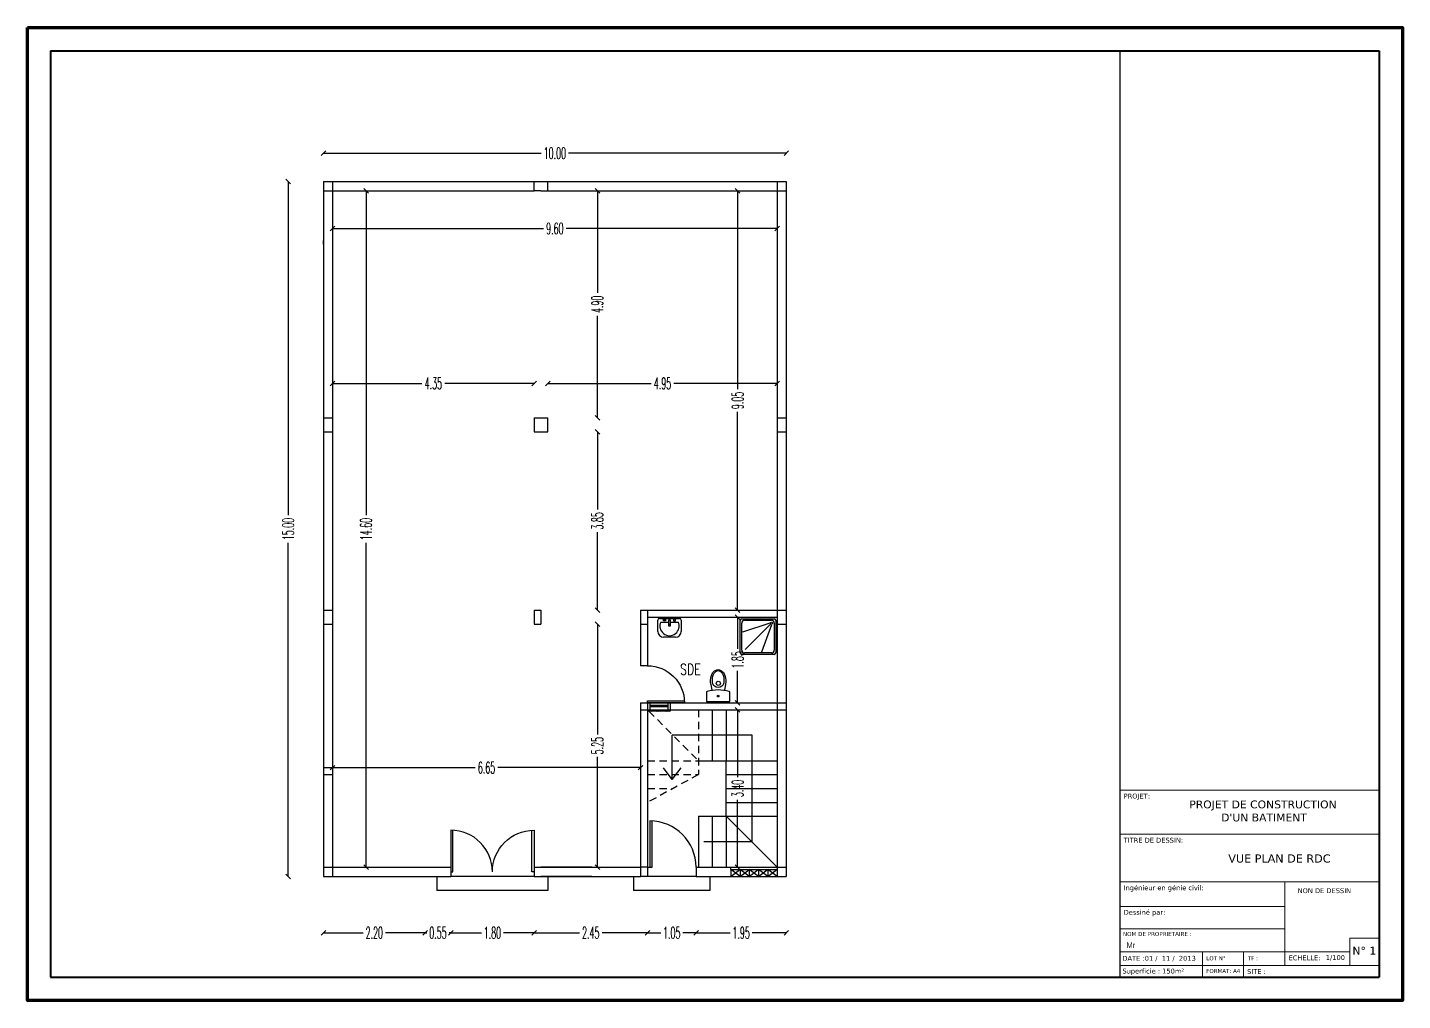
# Model space of a CAD drawing. Extents: x -110 to 3211, y -163 to 893.
# Drawn here: x 156.16 to 185.86, y 50.36 to 71.36 of the extents above; entities that cross this region are included whole.
import ezdxf

# ---------------------------------------------------------------- set-up
doc = ezdxf.new("R2010")
doc.units = 0
doc.header["$LTSCALE"] = 0.8
doc.header["$MEASUREMENT"] = 0
doc.linetypes.add('DASHED', pattern=[0.75, 0.5, -0.25])
doc.layers.get('0').update_dxf_attribs({"color": 5, "linetype": 'CONTINUOUS'})
doc.layers.get('DEFPOINTS').update_dxf_attribs({"linetype": 'CONTINUOUS'})
for name, color, linetype in [('COMBLDG', 7, 'CONTINUOUS'), ('DOOR', 3, 'CONTINUOUS'), ('DRAIN', 2, 'CONTINUOUS'), ('PIPE', 50, 'CONTINUOUS'), ('STR', 5, 'CONTINUOUS'), ('TEXT', 200, 'CONTINUOUS'), ('WALL', 6, 'CONTINUOUS'), ('WIN-PLN', 5, 'CONTINUOUS')]:
    doc.layers.add(name, color=color, linetype=linetype)
doc.styles.add('AYMAN-S', font='romant.shx', dxfattribs={"width": 0.7, "height": 0.15})
doc.styles.add('AYMOONY', font='romant.shx', dxfattribs={"width": 0.5})
doc.styles.add('ROMANT', font='ROMANC.SHX', dxfattribs={"width": 0.75})
doc.dimstyles.new('AYMAN-SIT', dxfattribs={"dimtxt": 0.25, "dimasz": 0.08, "dimexe": 0.18, "dimexo": 0.06, "dimgap": 0.05, "dimtad": 0, "dimzin": 1, "dimdsep": 46, "dimtxsty": 'AYMAN-S', "dimblk1": 'OBLIQUE', "dimblk2": 'OBLIQUE', "dimsah": 1, "dimcen": 0.09, "dimse1": 1, "dimse2": 1, "dimclrd": 256, "dimclre": 256, "dimclrt": 200, "dimadec": 0, "dimazin": 0, "dimtfac": 1, "dimtdec": 4, "dimtix": 1, "dimtmove": 0, "dimatfit": 3, "dimldrblk": 'OBLIQUE', "dimfxl": 1, "dimtolj": 1, "dimtzin": 0, "dimarcsym": 0})

# ---------------------------------------------------------------- blocks, each defined once
blk = doc.blocks.new('_OBLIQUE')
at = {"color": 0, "linetype": 'ByBlock'}
blk.add_line((-0.5, -0.5), (0.5, 0.5), dxfattribs=at)
blk = doc.blocks.new('*D125')
at = {"layer": 'DEFPOINTS', "color": 0, "ltscale": 0.8, "transparency": 16777216}
for p in [(162.696, 67.836), (163.468, 67.836), (162.696, 53.236)]:
    blk.add_point(p, dxfattribs=at)
at = {"layer": 'PIPE', "color": 7, "lineweight": -2, "ltscale": 0.8, "transparency": 16777216}
for p, q in [((163.468, 67.836), (163.468, 60.833)), ((163.468, 53.236), (163.468, 60.239))]:
    blk.add_line(p, q, dxfattribs=at)
at = {"layer": 'PIPE', "color": 7, "lineweight": -2, "ltscale": 0.8, "transparency": 16777216, "xscale": 0.1, "yscale": 0.1, "zscale": 0.1}
for p, rotation in [((163.468, 67.836), 90), ((163.468, 53.236), 270)]:
    blk.add_blockref('_OBLIQUE', p, dxfattribs=dict(at, rotation=rotation))
at = {"layer": 'PIPE', "color": 7, "ltscale": 0.8, "transparency": 16777216, "insert": (163.468, 60.536), "char_height": 0.25, "attachment_point": 5, "rotation": 90, "style": 'AYMOONY'}
blk.add_mtext('\\A1;14.60', dxfattribs=at)
blk = doc.blocks.new('*D126')
at = {"layer": 'DEFPOINTS', "color": 0, "ltscale": 0.8, "transparency": 16777216}
for p in [(161.786, 68.036), (162.546, 68.036), (162.546, 53.036)]:
    blk.add_point(p, dxfattribs=at)
at = {"layer": 'PIPE', "color": 7, "lineweight": -2, "ltscale": 0.8, "transparency": 16777216}
for p, q in [((161.786, 68.036), (161.786, 60.833)), ((161.786, 53.036), (161.786, 60.239))]:
    blk.add_line(p, q, dxfattribs=at)
at = {"layer": 'PIPE', "color": 7, "lineweight": -2, "ltscale": 0.8, "transparency": 16777216, "xscale": 0.1, "yscale": 0.1, "zscale": 0.1}
for p, rotation in [((161.786, 68.036), 90), ((161.786, 53.036), 270)]:
    blk.add_blockref('_OBLIQUE', p, dxfattribs=dict(at, rotation=rotation))
at = {"layer": 'PIPE', "color": 7, "ltscale": 0.8, "transparency": 16777216, "insert": (161.786, 60.536), "char_height": 0.25, "attachment_point": 5, "rotation": 90, "style": 'AYMOONY'}
blk.add_mtext('\\A1;15.00', dxfattribs=at)
blk = doc.blocks.new('*D127')
at = {"layer": 'DEFPOINTS', "color": 0, "ltscale": 0.8, "transparency": 16777216}
for p in [(172.546, 68.649), (162.546, 54.211), (172.546, 54.211)]:
    blk.add_point(p, dxfattribs=at)
at = {"layer": 'PIPE', "color": 7, "lineweight": -2, "ltscale": 0.8, "transparency": 16777216}
for p, q in [((162.546, 68.649), (167.249, 68.649)), ((172.546, 68.649), (167.843, 68.649))]:
    blk.add_line(p, q, dxfattribs=at)
at = {"layer": 'PIPE', "color": 7, "lineweight": -2, "ltscale": 0.8, "transparency": 16777216, "xscale": 0.1, "yscale": 0.1, "zscale": 0.1, "rotation": 180}
blk.add_blockref('_OBLIQUE', (162.546, 68.649), dxfattribs=at)
at = {"layer": 'PIPE', "color": 7, "lineweight": -2, "ltscale": 0.8, "transparency": 16777216, "xscale": 0.1, "yscale": 0.1, "zscale": 0.1}
blk.add_blockref('_OBLIQUE', (172.546, 68.649), dxfattribs=at)
at = {"layer": 'PIPE', "color": 7, "ltscale": 0.8, "transparency": 16777216, "insert": (167.546, 68.649), "char_height": 0.25, "attachment_point": 5, "style": 'AYMOONY'}
blk.add_mtext('\\A1;10.00', dxfattribs=at)
blk = doc.blocks.new('*D128')
at = {"layer": 'DEFPOINTS', "color": 0, "ltscale": 0.8, "transparency": 16777216}
for p in [(162.746, 67.022), (172.346, 67.022), (172.346, 67.022)]:
    blk.add_point(p, dxfattribs=at)
at = {"layer": 'PIPE', "color": 7, "lineweight": -2, "ltscale": 0.8, "transparency": 16777216}
for p, q in [((162.746, 67.022), (167.303, 67.022)), ((172.346, 67.022), (167.79, 67.022))]:
    blk.add_line(p, q, dxfattribs=at)
at = {"layer": 'PIPE', "color": 7, "lineweight": -2, "ltscale": 0.8, "transparency": 16777216, "xscale": 0.1, "yscale": 0.1, "zscale": 0.1, "rotation": 180}
blk.add_blockref('_OBLIQUE', (162.746, 67.022), dxfattribs=at)
at = {"layer": 'PIPE', "color": 7, "lineweight": -2, "ltscale": 0.8, "transparency": 16777216, "xscale": 0.1, "yscale": 0.1, "zscale": 0.1}
blk.add_blockref('_OBLIQUE', (172.346, 67.022), dxfattribs=at)
at = {"layer": 'PIPE', "color": 7, "ltscale": 0.8, "transparency": 16777216, "insert": (167.546, 67.022), "char_height": 0.25, "attachment_point": 5, "style": 'AYMOONY'}
blk.add_mtext('\\A1;9.60', dxfattribs=at)
blk = doc.blocks.new('*D129')
at = {"layer": 'DEFPOINTS', "color": 0, "ltscale": 0.8, "transparency": 16777216}
for p in [(171.493, 67.836), (172.283, 67.836), (172.396, 58.786)]:
    blk.add_point(p, dxfattribs=at)
at = {"layer": 'PIPE', "color": 7, "lineweight": -2, "ltscale": 0.8, "transparency": 16777216}
for p, q in [((171.493, 67.836), (171.493, 63.555)), ((171.493, 58.786), (171.493, 63.068))]:
    blk.add_line(p, q, dxfattribs=at)
at = {"layer": 'PIPE', "color": 7, "lineweight": -2, "ltscale": 0.8, "transparency": 16777216, "xscale": 0.1, "yscale": 0.1, "zscale": 0.1}
for p, rotation in [((171.493, 67.836), 90), ((171.493, 58.786), 270)]:
    blk.add_blockref('_OBLIQUE', p, dxfattribs=dict(at, rotation=rotation))
at = {"layer": 'PIPE', "color": 7, "ltscale": 0.8, "transparency": 16777216, "insert": (171.493, 63.311), "char_height": 0.25, "attachment_point": 5, "rotation": 90, "style": 'AYMOONY'}
blk.add_mtext('\\A1;9.05', dxfattribs=at)
blk = doc.blocks.new('D')
at = {"layer": 'DOOR', "color": 3}
for p, q in [((0, 1), (0, 0)), ((0.05, 0), (0.05, 0.999)), ((0, 0), (0.05, 0))]:
    blk.add_line(p, q, dxfattribs=at)
blk.add_arc((0, 0), 1, 0, 90, dxfattribs=at)
blk = doc.blocks.new('*D130')
at = {"layer": 'DEFPOINTS', "color": 0, "ltscale": 0.8, "transparency": 16777216}
for p in [(171.48, 58.636), (171.493, 56.786), (171.541, 56.786)]:
    blk.add_point(p, dxfattribs=at)
at = {"layer": 'PIPE', "color": 7, "lineweight": -2, "ltscale": 0.8, "transparency": 16777216}
for p, q in [((171.493, 58.636), (171.493, 57.949)), ((171.493, 56.786), (171.493, 57.474))]:
    blk.add_line(p, q, dxfattribs=at)
at = {"layer": 'PIPE', "color": 7, "lineweight": -2, "ltscale": 0.8, "transparency": 16777216, "xscale": 0.1, "yscale": 0.1, "zscale": 0.1}
for p, rotation in [((171.493, 58.636), 90), ((171.493, 56.786), 270)]:
    blk.add_blockref('_OBLIQUE', p, dxfattribs=dict(at, rotation=rotation))
at = {"layer": 'PIPE', "color": 7, "ltscale": 0.8, "transparency": 16777216, "insert": (171.493, 57.711), "char_height": 0.25, "attachment_point": 5, "rotation": 90, "style": 'AYMOONY'}
blk.add_mtext('\\A1;1.85', dxfattribs=at)
blk = doc.blocks.new('*D131')
at = {"layer": 'DEFPOINTS', "color": 0, "ltscale": 0.8, "transparency": 16777216}
for p in [(171.296, 56.636), (171.493, 56.636), (171.296, 53.236)]:
    blk.add_point(p, dxfattribs=at)
at = {"layer": 'PIPE', "color": 7, "lineweight": -2, "ltscale": 0.8, "transparency": 16777216}
for p, q in [((171.493, 56.636), (171.493, 55.18)), ((171.493, 53.236), (171.493, 54.693))]:
    blk.add_line(p, q, dxfattribs=at)
at = {"layer": 'PIPE', "color": 7, "lineweight": -2, "ltscale": 0.8, "transparency": 16777216, "xscale": 0.1, "yscale": 0.1, "zscale": 0.1}
for p, rotation in [((171.493, 56.636), 90), ((171.493, 53.236), 270)]:
    blk.add_blockref('_OBLIQUE', p, dxfattribs=dict(at, rotation=rotation))
at = {"layer": 'PIPE', "color": 7, "ltscale": 0.8, "transparency": 16777216, "insert": (171.493, 54.936), "char_height": 0.25, "attachment_point": 5, "rotation": 90, "style": 'AYMOONY'}
blk.add_mtext('\\A1;3.40', dxfattribs=at)
blk = doc.blocks.new('*D132')
at = {"layer": 'DEFPOINTS', "color": 0, "ltscale": 0.8, "transparency": 16777216}
for p in [(162.746, 55.386), (169.396, 55.386), (169.396, 55.386)]:
    blk.add_point(p, dxfattribs=at)
at = {"layer": 'PIPE', "color": 7, "lineweight": -2, "ltscale": 0.8, "transparency": 16777216}
for p, q in [((162.746, 55.386), (165.828, 55.386)), ((169.396, 55.386), (166.315, 55.386))]:
    blk.add_line(p, q, dxfattribs=at)
at = {"layer": 'PIPE', "color": 7, "lineweight": -2, "ltscale": 0.8, "transparency": 16777216, "xscale": 0.1, "yscale": 0.1, "zscale": 0.1, "rotation": 180}
blk.add_blockref('_OBLIQUE', (162.746, 55.386), dxfattribs=at)
at = {"layer": 'PIPE', "color": 7, "lineweight": -2, "ltscale": 0.8, "transparency": 16777216, "xscale": 0.1, "yscale": 0.1, "zscale": 0.1}
blk.add_blockref('_OBLIQUE', (169.396, 55.386), dxfattribs=at)
at = {"layer": 'PIPE', "color": 7, "ltscale": 0.8, "transparency": 16777216, "insert": (166.071, 55.386), "char_height": 0.25, "attachment_point": 5, "style": 'AYMOONY'}
blk.add_mtext('\\A1;6.65', dxfattribs=at)
blk = doc.blocks.new('*D133')
at = {"layer": 'DEFPOINTS', "color": 0, "ltscale": 0.8, "transparency": 16777216}
for p in [(162.546, 53.036), (164.746, 53.036), (164.746, 51.822)]:
    blk.add_point(p, dxfattribs=at)
at = {"layer": 'PIPE', "color": 7, "lineweight": -2, "ltscale": 0.8, "transparency": 16777216}
for p, q in [((162.546, 51.822), (163.403, 51.822)), ((164.746, 51.822), (163.89, 51.822))]:
    blk.add_line(p, q, dxfattribs=at)
at = {"layer": 'PIPE', "color": 7, "lineweight": -2, "ltscale": 0.8, "transparency": 16777216, "xscale": 0.1, "yscale": 0.1, "zscale": 0.1, "rotation": 180}
blk.add_blockref('_OBLIQUE', (162.546, 51.822), dxfattribs=at)
at = {"layer": 'PIPE', "color": 7, "lineweight": -2, "ltscale": 0.8, "transparency": 16777216, "xscale": 0.1, "yscale": 0.1, "zscale": 0.1}
blk.add_blockref('_OBLIQUE', (164.746, 51.822), dxfattribs=at)
at = {"layer": 'PIPE', "color": 7, "ltscale": 0.8, "transparency": 16777216, "insert": (163.646, 51.822), "char_height": 0.25, "attachment_point": 5, "style": 'AYMOONY'}
blk.add_mtext('\\A1;2.20', dxfattribs=at)
blk = doc.blocks.new('*D134')
at = {"layer": 'DEFPOINTS', "color": 0, "ltscale": 0.8, "transparency": 16777216}
for p in [(165.297, 53.036), (167.097, 53.036), (167.097, 51.822)]:
    blk.add_point(p, dxfattribs=at)
at = {"layer": 'PIPE', "color": 7, "lineweight": -2, "ltscale": 0.8, "transparency": 16777216}
for p, q in [((165.297, 51.822), (165.96, 51.822)), ((167.097, 51.822), (166.435, 51.822))]:
    blk.add_line(p, q, dxfattribs=at)
at = {"layer": 'PIPE', "color": 7, "lineweight": -2, "ltscale": 0.8, "transparency": 16777216, "xscale": 0.1, "yscale": 0.1, "zscale": 0.1, "rotation": 180}
blk.add_blockref('_OBLIQUE', (165.297, 51.822), dxfattribs=at)
at = {"layer": 'PIPE', "color": 7, "lineweight": -2, "ltscale": 0.8, "transparency": 16777216, "xscale": 0.1, "yscale": 0.1, "zscale": 0.1}
blk.add_blockref('_OBLIQUE', (167.097, 51.822), dxfattribs=at)
at = {"layer": 'PIPE', "color": 7, "ltscale": 0.8, "transparency": 16777216, "insert": (166.197, 51.822), "char_height": 0.25, "attachment_point": 5, "style": 'AYMOONY'}
blk.add_mtext('\\A1;1.80', dxfattribs=at)
blk = doc.blocks.new('*D135')
at = {"layer": 'DEFPOINTS', "color": 0, "ltscale": 0.8, "transparency": 16777216}
for p in [(167.097, 53.036), (169.546, 53.036), (169.546, 51.822)]:
    blk.add_point(p, dxfattribs=at)
at = {"layer": 'PIPE', "color": 7, "lineweight": -2, "ltscale": 0.8, "transparency": 16777216}
for p, q in [((167.097, 51.822), (168.078, 51.822)), ((169.546, 51.822), (168.565, 51.822))]:
    blk.add_line(p, q, dxfattribs=at)
at = {"layer": 'PIPE', "color": 7, "lineweight": -2, "ltscale": 0.8, "transparency": 16777216, "xscale": 0.1, "yscale": 0.1, "zscale": 0.1, "rotation": 180}
blk.add_blockref('_OBLIQUE', (167.097, 51.822), dxfattribs=at)
at = {"layer": 'PIPE', "color": 7, "lineweight": -2, "ltscale": 0.8, "transparency": 16777216, "xscale": 0.1, "yscale": 0.1, "zscale": 0.1}
blk.add_blockref('_OBLIQUE', (169.546, 51.822), dxfattribs=at)
at = {"layer": 'PIPE', "color": 7, "ltscale": 0.8, "transparency": 16777216, "insert": (168.322, 51.822), "char_height": 0.25, "attachment_point": 5, "style": 'AYMOONY'}
blk.add_mtext('\\A1;2.45', dxfattribs=at)
blk = doc.blocks.new('*D136')
at = {"layer": 'DEFPOINTS', "color": 0, "ltscale": 0.8, "transparency": 16777216}
for p in [(169.546, 53.036), (170.596, 53.036), (170.596, 51.822)]:
    blk.add_point(p, dxfattribs=at)
at = {"layer": 'PIPE', "color": 7, "lineweight": -2, "ltscale": 0.8, "transparency": 16777216}
for p, q in [((169.546, 51.822), (169.834, 51.822)), ((170.596, 51.822), (170.309, 51.822))]:
    blk.add_line(p, q, dxfattribs=at)
at = {"layer": 'PIPE', "color": 7, "lineweight": -2, "ltscale": 0.8, "transparency": 16777216, "xscale": 0.1, "yscale": 0.1, "zscale": 0.1, "rotation": 180}
blk.add_blockref('_OBLIQUE', (169.546, 51.822), dxfattribs=at)
at = {"layer": 'PIPE', "color": 7, "lineweight": -2, "ltscale": 0.8, "transparency": 16777216, "xscale": 0.1, "yscale": 0.1, "zscale": 0.1}
blk.add_blockref('_OBLIQUE', (170.596, 51.822), dxfattribs=at)
at = {"layer": 'PIPE', "color": 7, "ltscale": 0.8, "transparency": 16777216, "insert": (170.071, 51.822), "char_height": 0.25, "attachment_point": 5, "style": 'AYMOONY'}
blk.add_mtext('\\A1;1.05', dxfattribs=at)
blk = doc.blocks.new('*D137')
at = {"layer": 'DEFPOINTS', "color": 0, "ltscale": 0.8, "transparency": 16777216}
for p in [(170.596, 53.036), (172.546, 53.036), (172.546, 51.822)]:
    blk.add_point(p, dxfattribs=at)
at = {"layer": 'PIPE', "color": 7, "lineweight": -2, "ltscale": 0.8, "transparency": 16777216}
for p, q in [((170.596, 51.822), (171.334, 51.822)), ((172.546, 51.822), (171.809, 51.822))]:
    blk.add_line(p, q, dxfattribs=at)
at = {"layer": 'PIPE', "color": 7, "lineweight": -2, "ltscale": 0.8, "transparency": 16777216, "xscale": 0.1, "yscale": 0.1, "zscale": 0.1, "rotation": 180}
blk.add_blockref('_OBLIQUE', (170.596, 51.822), dxfattribs=at)
at = {"layer": 'PIPE', "color": 7, "lineweight": -2, "ltscale": 0.8, "transparency": 16777216, "xscale": 0.1, "yscale": 0.1, "zscale": 0.1}
blk.add_blockref('_OBLIQUE', (172.546, 51.822), dxfattribs=at)
at = {"layer": 'PIPE', "color": 7, "ltscale": 0.8, "transparency": 16777216, "insert": (171.571, 51.822), "char_height": 0.25, "attachment_point": 5, "style": 'AYMOONY'}
blk.add_mtext('\\A1;1.95', dxfattribs=at)
blk = doc.blocks.new('*D138')
at = {"layer": 'DEFPOINTS', "color": 0, "ltscale": 0.8, "transparency": 16777216}
for p in [(164.746, 53.036), (165.297, 53.036), (165.297, 51.822)]:
    blk.add_point(p, dxfattribs=at)
at = {"layer": 'PIPE', "color": 7, "lineweight": -2, "ltscale": 0.8, "transparency": 16777216}
for p, q in [((164.746, 51.822), (164.646, 51.822)), ((164.746, 51.822), (164.778, 51.822)), ((165.297, 51.822), (165.265, 51.822)), ((165.297, 51.822), (165.397, 51.822))]:
    blk.add_line(p, q, dxfattribs=at)
at = {"layer": 'PIPE', "color": 7, "lineweight": -2, "ltscale": 0.8, "transparency": 16777216, "xscale": 0.1, "yscale": 0.1, "zscale": 0.1}
blk.add_blockref('_OBLIQUE', (164.746, 51.822), dxfattribs=at)
at = {"layer": 'PIPE', "color": 7, "lineweight": -2, "ltscale": 0.8, "transparency": 16777216, "xscale": 0.1, "yscale": 0.1, "zscale": 0.1, "rotation": 180}
blk.add_blockref('_OBLIQUE', (165.297, 51.822), dxfattribs=at)
at = {"layer": 'PIPE', "color": 7, "ltscale": 0.8, "transparency": 16777216, "insert": (165.022, 51.822), "char_height": 0.25, "attachment_point": 5, "style": 'AYMOONY'}
blk.add_mtext('\\A1;0.55', dxfattribs=at)
blk = doc.blocks.new('*D139')
at = {"layer": 'DEFPOINTS', "color": 0, "ltscale": 0.8, "transparency": 16777216}
for p in [(172.346, 63.679), (167.397, 62.936), (172.346, 62.936)]:
    blk.add_point(p, dxfattribs=at)
at = {"layer": 'PIPE', "color": 7, "lineweight": -2, "ltscale": 0.8, "transparency": 16777216}
for p, q in [((167.397, 63.679), (169.625, 63.679)), ((172.346, 63.679), (170.118, 63.679))]:
    blk.add_line(p, q, dxfattribs=at)
at = {"layer": 'PIPE', "color": 7, "lineweight": -2, "ltscale": 0.8, "transparency": 16777216, "xscale": 0.1, "yscale": 0.1, "zscale": 0.1, "rotation": 180}
blk.add_blockref('_OBLIQUE', (167.397, 63.679), dxfattribs=at)
at = {"layer": 'PIPE', "color": 7, "lineweight": -2, "ltscale": 0.8, "transparency": 16777216, "xscale": 0.1, "yscale": 0.1, "zscale": 0.1}
blk.add_blockref('_OBLIQUE', (172.346, 63.679), dxfattribs=at)
at = {"layer": 'PIPE', "color": 7, "ltscale": 0.8, "transparency": 16777216, "insert": (169.872, 63.679), "char_height": 0.25, "attachment_point": 5, "style": 'AYMOONY'}
blk.add_mtext('\\A1;4.95', dxfattribs=at)
blk = doc.blocks.new('*D140')
at = {"layer": 'DEFPOINTS', "color": 0, "ltscale": 0.8, "transparency": 16777216}
for p in [(162.746, 63.679), (162.746, 62.936), (167.097, 62.936)]:
    blk.add_point(p, dxfattribs=at)
at = {"layer": 'PIPE', "color": 7, "lineweight": -2, "ltscale": 0.8, "transparency": 16777216}
for p, q in [((162.746, 63.679), (164.675, 63.679)), ((167.097, 63.679), (165.168, 63.679))]:
    blk.add_line(p, q, dxfattribs=at)
at = {"layer": 'PIPE', "color": 7, "lineweight": -2, "ltscale": 0.8, "transparency": 16777216, "xscale": 0.1, "yscale": 0.1, "zscale": 0.1, "rotation": 180}
blk.add_blockref('_OBLIQUE', (162.746, 63.679), dxfattribs=at)
at = {"layer": 'PIPE', "color": 7, "lineweight": -2, "ltscale": 0.8, "transparency": 16777216, "xscale": 0.1, "yscale": 0.1, "zscale": 0.1}
blk.add_blockref('_OBLIQUE', (167.097, 63.679), dxfattribs=at)
at = {"layer": 'PIPE', "color": 7, "ltscale": 0.8, "transparency": 16777216, "insert": (164.922, 63.679), "char_height": 0.25, "attachment_point": 5, "style": 'AYMOONY'}
blk.add_mtext('\\A1;4.35', dxfattribs=at)
blk = doc.blocks.new('*D164')
at = {"layer": 'DEFPOINTS', "color": 0, "ltscale": 0.8, "transparency": 16777216}
for p in [(167.247, 67.836), (167.097, 62.936), (168.465, 62.936)]:
    blk.add_point(p, dxfattribs=at)
at = {"layer": 'PIPE', "color": 7, "lineweight": -2, "ltscale": 0.8, "transparency": 16777216}
for p, q in [((168.465, 67.836), (168.465, 65.633)), ((168.465, 62.936), (168.465, 65.14))]:
    blk.add_line(p, q, dxfattribs=at)
at = {"layer": 'PIPE', "color": 7, "lineweight": -2, "ltscale": 0.8, "transparency": 16777216, "xscale": 0.1, "yscale": 0.1, "zscale": 0.1}
for p, rotation in [((168.465, 67.836), 90), ((168.465, 62.936), 270)]:
    blk.add_blockref('_OBLIQUE', p, dxfattribs=dict(at, rotation=rotation))
at = {"layer": 'PIPE', "color": 7, "ltscale": 0.8, "transparency": 16777216, "insert": (168.465, 65.386), "char_height": 0.25, "attachment_point": 5, "rotation": 90, "style": 'AYMOONY'}
blk.add_mtext('\\A1;4.90', dxfattribs=at)
blk = doc.blocks.new('*D165')
at = {"layer": 'DEFPOINTS', "color": 0, "ltscale": 0.8, "transparency": 16777216}
for p in [(167.397, 62.636), (167.247, 58.786), (168.465, 58.786)]:
    blk.add_point(p, dxfattribs=at)
at = {"layer": 'PIPE', "color": 7, "lineweight": -2, "ltscale": 0.8, "transparency": 16777216}
for p, q in [((168.465, 62.636), (168.465, 60.955)), ((168.465, 58.786), (168.465, 60.468))]:
    blk.add_line(p, q, dxfattribs=at)
at = {"layer": 'PIPE', "color": 7, "lineweight": -2, "ltscale": 0.8, "transparency": 16777216, "xscale": 0.1, "yscale": 0.1, "zscale": 0.1}
for p, rotation in [((168.465, 62.636), 90), ((168.465, 58.786), 270)]:
    blk.add_blockref('_OBLIQUE', p, dxfattribs=dict(at, rotation=rotation))
at = {"layer": 'PIPE', "color": 7, "ltscale": 0.8, "transparency": 16777216, "insert": (168.465, 60.711), "char_height": 0.25, "attachment_point": 5, "rotation": 90, "style": 'AYMOONY'}
blk.add_mtext('\\A1;3.85', dxfattribs=at)
blk = doc.blocks.new('*D166')
at = {"layer": 'DEFPOINTS', "color": 0, "ltscale": 0.8, "transparency": 16777216}
for p in [(167.247, 58.486), (167.247, 53.236), (168.465, 53.236)]:
    blk.add_point(p, dxfattribs=at)
at = {"layer": 'PIPE', "color": 7, "lineweight": -2, "ltscale": 0.8, "transparency": 16777216}
for p, q in [((168.465, 58.486), (168.465, 56.105)), ((168.465, 53.236), (168.465, 55.618))]:
    blk.add_line(p, q, dxfattribs=at)
at = {"layer": 'PIPE', "color": 7, "lineweight": -2, "ltscale": 0.8, "transparency": 16777216, "xscale": 0.1, "yscale": 0.1, "zscale": 0.1}
for p, rotation in [((168.465, 58.486), 90), ((168.465, 53.236), 270)]:
    blk.add_blockref('_OBLIQUE', p, dxfattribs=dict(at, rotation=rotation))
at = {"layer": 'PIPE', "color": 7, "ltscale": 0.8, "transparency": 16777216, "insert": (168.465, 55.861), "char_height": 0.25, "attachment_point": 5, "rotation": 90, "style": 'AYMOONY'}
blk.add_mtext('\\A1;5.25', dxfattribs=at)

msp = doc.modelspace()

# ---------------------------------------------------------------- hatches: boundary and pattern name
at = {"layer": 'WIN-PLN', "ltscale": 0.8}
h = msp.add_hatch(dxfattribs=at)
h.set_pattern_fill('NET', color=256, scale=0.1, angle=45, style=0)
h.set_pattern_definition([(45, (3.823514, -45.785366), (-0.0088388348, 0.0088388348), []), (135, (3.823514, -45.785366), (-0.0088388348, -0.0088388348), [])])
h.paths.add_polyline_path([(170.038, 56.606), (170.038, 56.636), (169.546, 56.636), (169.546, 56.606)])

# ---------------------------------------------------------------- linework, layer by layer
at = {"color": 5, "lineweight": 40}
for p, q in [((156.655, 70.861), (156.655, 50.861)), ((156.655, 70.861), (185.355, 70.861)), ((185.355, 70.861), (185.355, 50.861)), ((156.655, 50.861), (185.355, 50.861))]:
    msp.add_line(p, q, dxfattribs=at)
for p, q in [((169.768, 58.328), (169.768, 58.57)), ((169.806, 58.608), (170.24, 58.608)), ((169.832, 58.528), (170.01, 58.528)), ((169.896, 58.553), (169.896, 58.592)), ((169.896, 58.592), (169.934, 58.592)), ((169.934, 58.553), (169.896, 58.553)), ((169.934, 58.592), (169.934, 58.553)), ((170.01, 58.579), (170.036, 58.579)), ((170.01, 58.439), (170.01, 58.579)), ((170.036, 58.579), (170.036, 58.439)), ((170.036, 58.528), (170.214, 58.528)), ((170.151, 58.592), (170.112, 58.592)), ((170.112, 58.592), (170.112, 58.553)), ((170.112, 58.553), (170.151, 58.553)), ((170.151, 58.553), (170.151, 58.592)), ((170.278, 58.57), (170.278, 58.328)), ((171.552, 57.862), (171.552, 58.566)), ((171.582, 58.596), (172.286, 58.596)), ((171.643, 58.566), (172.225, 58.566)), ((172.317, 58.566), (172.317, 57.862)), ((170.036, 58.477), (170.01, 58.477)), ((170.036, 58.439), (170.01, 58.439)), ((171.582, 57.923), (171.582, 58.505)), ((172.187, 58.505), (171.597, 58.313)), ((172.202, 58.482), (171.659, 57.938)), ((172.225, 58.466), (172.011, 57.877)), ((172.286, 58.505), (172.286, 57.923)), ((170.151, 58.2), (169.896, 58.2)), ((172.286, 57.831), (171.582, 57.831)), ((172.225, 57.862), (171.643, 57.862)), ((170.916, 57.191), (170.94, 57.05)), ((171.232, 57.191), (171.208, 57.05)), ((170.819, 57.008), (170.819, 56.817)), ((170.819, 56.817), (171.329, 56.817)), ((171.329, 56.817), (171.329, 57.008))]:
    msp.add_line(p, q)
at = {"color": 5, "lineweight": 100}
msp.add_lwpolyline([(156.155, 71.361), (185.855, 71.361), (185.855, 50.361), (156.155, 50.361)], close=True, dxfattribs=at)
msp.add_lwpolyline([(170.916, 57.191, -0.118499), (170.922, 57.356, -0.081032), (170.957, 57.431, -0.107012), (171.014, 57.485, -0.137195), (171.074, 57.501, -0.137195), (171.133, 57.485, -0.107012), (171.19, 57.431, -0.081032), (171.225, 57.356, -0.118499), (171.232, 57.191, -0.069003)], format="xyb")
msp.add_lwpolyline([(170.954, 57.216, -0.118499), (170.96, 57.363, -0.081032), (170.99, 57.426, -0.107012), (171.035, 57.469, -0.137195), (171.074, 57.48, -0.137195), (171.113, 57.469, -0.107012), (171.158, 57.426, -0.081032), (171.188, 57.363, -0.118499), (171.194, 57.216, -0.820787)], format="xyb", close=True)
for centre, radius in [((172.225, 58.505), 0.023), ((171.076, 57.205), 0.045), ((171.076, 56.931), 0.02)]:
    msp.add_circle(centre, radius)
for centre, radius, start, end in [((169.806, 58.57), 0.0382, 90, 180), ((170.023, 58.443), 0.209, 156.067, 23.933), ((170.24, 58.57), 0.0382, 0, 90), ((171.582, 58.566), 0.0306, 90, 180), ((171.643, 58.505), 0.0612, 90, 180), ((172.225, 58.505), 0.0612, 0, 90), ((172.286, 58.566), 0.0306, 0, 90), ((169.896, 58.328), 0.127, 180, 270), ((170.151, 58.328), 0.127, 270, 0), ((171.643, 57.923), 0.0612, 180, 270), ((172.225, 57.923), 0.0612, 270, 0), ((171.582, 57.862), 0.0306, 180, 270), ((172.286, 57.862), 0.0306, 270, 0), ((170.837, 57.008), 0.0185, 90.0033, 180.0033), ((171.074, 56.274), 0.789, 72.57, 107.4367), ((171.31, 57.008), 0.0185, 0.0033, 90.0033)]:
    msp.add_arc(centre, radius, start, end)
at = {"layer": 'COMBLDG', "color": 7, "lineweight": 30}
msp.add_line((179.756, 50.861), (179.756, 70.861), dxfattribs=at)
at = {"layer": 'COMBLDG', "color": 7, "lineweight": 9}
for p, q in [((179.756, 54.902, 0.176), (185.355, 54.902, -0.565)), ((179.756, 53.949, 0.176), (185.355, 53.949, -0.565)), ((179.756, 52.923, 0.176), (185.355, 52.923, -0.565)), ((183.313, 52.923, -0.295), (183.313, 51.116, -0.532)), ((179.756, 52.392, 0), (183.313, 52.392, -0.47)), ((179.756, 51.905, 0.176), (183.313, 51.905, -0.295)), ((184.716, 51.704, -1.065), (185.355, 51.704, -1.13)), ((184.716, 51.704, 0), (184.716, 51.116, 0)), ((179.756, 51.41), (184.716, 51.41, -0.5)), ((181.535, 51.41, 0.039), (181.535, 50.861, -0.033)), ((182.424, 50.861, 0), (182.424, 51.41, 0)), ((179.756, 51.116, 0), (185.355, 51.116))]:
    msp.add_line(p, q, dxfattribs=at)
at = {"layer": 'DOOR', "ltscale": 0.8}
for p, q in [((169.346, 53.236), (169.396, 53.236)), ((169.546, 53.236), (169.596, 53.236))]:
    msp.add_line(p, q, dxfattribs=at)
at = {"layer": 'DRAIN', "color": 7, "ltscale": 0.8}
for p, q in [((171.346, 53.186), (171.346, 53.236)), ((171.346, 53.036), (171.541, 53.186)), ((171.546, 53.036), (171.346, 53.186)), ((171.346, 53.186), (172.346, 53.186)), ((171.546, 53.036), (171.741, 53.186)), ((171.746, 53.036), (171.546, 53.186)), ((171.746, 53.036), (171.941, 53.186)), ((171.946, 53.036), (171.746, 53.186)), ((171.946, 53.036), (172.141, 53.186)), ((172.146, 53.036), (171.946, 53.186)), ((172.146, 53.036), (172.341, 53.186)), ((172.346, 53.036), (172.146, 53.186))]:
    msp.add_line(p, q, dxfattribs=at)
at = {"layer": 'PIPE', "color": 7, "ltscale": 0.8}
for p, q in [((171.81, 56.086), (170.083, 56.086)), ((170.083, 55.128), (170.083, 56.086)), ((171.81, 53.786), (171.81, 56.086)), ((170.083, 55.128), (169.891, 55.379)), ((170.083, 55.128), (170.274, 55.379)), ((171.81, 53.786), (170.763, 53.786))]:
    msp.add_line(p, q, dxfattribs=at)
at = {"layer": 'STR', "color": 252, "linetype": 'DASHED', "ltscale": 0.4}
for p, q in [((169.576, 56.606), (170.646, 55.536)), ((170.646, 56.636), (170.646, 55.236)), ((169.546, 55.536), (170.646, 55.536)), ((169.546, 55.236), (170.646, 55.236)), ((170.646, 55.236), (169.546, 54.636)), ((169.546, 54.936), (170.096, 54.936))]:
    msp.add_line(p, q, dxfattribs=at)
at = {"layer": 'STR', "color": 252}
for p, q in [((170.946, 56.636), (170.946, 55.536)), ((171.246, 56.636), (171.246, 55.536)), ((170.646, 55.536), (172.346, 55.536)), ((171.246, 54.336), (171.246, 55.536)), ((171.246, 55.236), (172.346, 55.236)), ((171.246, 54.936), (172.346, 54.936)), ((171.246, 54.636), (172.346, 54.636)), ((170.646, 54.336), (172.346, 54.336)), ((170.646, 54.336), (170.646, 53.236)), ((170.946, 54.336), (170.946, 53.236)), ((171.246, 54.336), (171.246, 53.236)), ((171.246, 54.336), (172.346, 53.236)), ((164.997, 53.036), (164.997, 52.736)), ((167.097, 53.036), (165.297, 53.036)), ((167.397, 53.036), (167.397, 52.736)), ((169.246, 53.036), (169.246, 52.736)), ((170.596, 53.036), (169.546, 53.036)), ((170.896, 53.036), (170.896, 52.736)), ((167.397, 52.736), (164.997, 52.736)), ((170.896, 52.736), (169.246, 52.736))]:
    msp.add_line(p, q, dxfattribs=at)
at = {"layer": 'WALL'}
for p, q in [((162.546, 68.036), (162.546, 53.036)), ((162.546, 68.036), (172.546, 68.036)), ((162.546, 68.036), (162.546, 54.211)), ((162.746, 68.036), (162.746, 53.036)), ((167.097, 67.836), (167.097, 68.036)), ((167.397, 67.836), (167.397, 68.036)), ((172.346, 68.036), (172.346, 57.686)), ((172.546, 68.036), (172.546, 57.686)), ((162.546, 67.836), (167.097, 67.836)), ((167.247, 67.836), (167.097, 67.836)), ((167.247, 67.836), (172.546, 67.836)), ((162.546, 66.836), (162.546, 66.761)), ((162.546, 66.836), (162.546, 66.761)), ((162.546, 66.686), (162.546, 66.761)), ((162.546, 66.686), (162.546, 66.761)), ((162.546, 62.936), (162.746, 62.936)), ((167.097, 62.936), (167.397, 62.936)), ((167.097, 62.936), (167.097, 62.636)), ((167.397, 62.636), (167.397, 62.936)), ((172.346, 62.936), (172.546, 62.936)), ((162.546, 62.636), (162.746, 62.636)), ((167.097, 62.636), (167.397, 62.636)), ((172.346, 62.636), (172.546, 62.636)), ((162.546, 58.786), (162.746, 58.786)), ((167.097, 58.786), (167.247, 58.786)), ((167.097, 58.786), (167.097, 58.486)), ((167.097, 58.786), (167.097, 58.486)), ((167.247, 58.786), (167.247, 58.486)), ((167.247, 58.786), (167.247, 58.486)), ((169.396, 58.786), (172.546, 58.786)), ((169.396, 58.786), (169.396, 57.586)), ((169.546, 58.786), (169.546, 57.586)), ((169.546, 58.636), (172.346, 58.636)), ((162.546, 58.486), (162.746, 58.486)), ((167.097, 58.486), (167.247, 58.486)), ((169.396, 58.486), (169.546, 58.486)), ((172.346, 58.486), (172.546, 58.486)), ((172.346, 57.686), (172.346, 53.186)), ((172.546, 57.686), (172.546, 53.036)), ((169.546, 57.586), (169.396, 57.586)), ((169.396, 56.786), (172.546, 56.786)), ((169.396, 56.786), (169.396, 53.036)), ((169.546, 56.786), (169.546, 53.036)), ((170.038, 56.786), (170.038, 56.636)), ((169.396, 56.636), (172.546, 56.636)), ((162.546, 55.386), (162.746, 55.386)), ((162.546, 55.236), (162.746, 55.236)), ((162.546, 53.236), (165.297, 53.236)), ((165.297, 53.236), (165.297, 53.036)), ((167.097, 53.236), (169.396, 53.236)), ((167.097, 53.236), (167.097, 53.036)), ((168.346, 53.236), (167.247, 53.236)), ((169.546, 53.236), (169.396, 53.236)), ((170.596, 53.236), (172.546, 53.236)), ((170.596, 53.236), (170.596, 53.036)), ((172.346, 53.186), (172.346, 53.036)), ((162.546, 53.036), (165.297, 53.036)), ((167.097, 53.036), (169.396, 53.036)), ((168.346, 53.036), (167.247, 53.036)), ((169.546, 53.036), (169.396, 53.036)), ((170.596, 53.036), (172.396, 53.036)), ((172.396, 53.036), (172.546, 53.036)), ((172.396, 53.036), (172.546, 53.036)), ((172.396, 53.036), (172.546, 53.036))]:
    msp.add_line(p, q, dxfattribs=at)
at = {"layer": 'WALL', "color": 7}
for p, q in [((171.346, 53.186), (171.346, 53.036)), ((171.546, 53.186), (171.546, 53.036)), ((171.746, 53.186), (171.746, 53.036)), ((171.946, 53.186), (171.946, 53.036)), ((172.146, 53.186), (172.146, 53.036))]:
    msp.add_line(p, q, dxfattribs=at)
at = {"layer": 'WIN-PLN', "ltscale": 0.8}
for p, q in [((169.596, 56.786), (169.596, 56.636)), ((169.988, 56.786), (169.988, 56.636)), ((170.038, 56.606), (169.546, 56.606)), ((169.988, 56.726), (169.596, 56.726)), ((169.988, 56.696), (169.596, 56.696)), ((170.038, 56.636), (170.038, 56.606))]:
    msp.add_line(p, q, dxfattribs=at)

# ---------------------------------------------------------------- block references
at = {"layer": 'DOOR', "ltscale": 0.8, "xscale": -0.799999999999983, "yscale": 0.8000000000000114, "zscale": 0.8, "rotation": 270}
msp.add_blockref('D', (169.546, 56.786), dxfattribs=at)
at = {"layer": 'DOOR', "ltscale": 0.8}
msp.add_blockref('D', (169.596, 53.236), dxfattribs=at)
for p, xscale, yscale, zscale in [((165.297, 53.136), 0.8999999999999773, 0.8999999999999773, 0.8999999999999773), ((167.097, 53.136), -0.9000000000000057, 0.9000000000000057, 0.9000000000000057)]:
    msp.add_blockref('D', p, dxfattribs=dict(at, xscale=xscale, yscale=yscale, zscale=zscale))

# ---------------------------------------------------------------- texts
at = {"layer": 'COMBLDG', "color": 7, "lineweight": 9, "attachment_point": 1}
for s, insert, char_height, width in [('{\\fVerdana|b0|i0|c0|p34;\\C55;PROJET:}', (179.831, 54.825, -0.147), 0.10489, 11.75043), ("\\pi1.5704;{\\fVerdana|b0|i0|c0|p34;PROJET DE CONSTRUCTION \\P\\pi2.259;D'UN BATIMENT }", (179.679, 54.677, 0.603), 0.16932, 6.38547), ('{\\fVerdana|b0|i0|c0|p34;\\C55;TITRE DE DESSIN:}', (179.831, 53.872, -0.147), 0.10489, 11.75043), ('{\\fVerdana|b0|i0|c0|p34;VUE PLAN DE RDC }', (182.093, 53.513, -0.663), 0.17573, 5.65342), ('{\\fVerdana|b0|i0|c0|p34;\\C55;Ingénieur en génie civil:}', (179.831, 52.846, -0.147), 0.10489, 11.75043), ('{\\fVerdana|b0|i0|c0|p34;NON DE DESSIN}', (183.59, 52.783, -0.478), 0.10489, 11.75043), ('{\\fVerdana|b0|i0|c0|p34;\\C55;Dessiné par:}', (179.831, 52.315, -0.323), 0.10489, 11.75043), ('{\\fVerdana|b0|i0|c0|p34;\\C55;NOM DE PROPRIETAIRE :}', (179.818, 51.84, -0.094), 0.08772, 9.82617), ('{\\fArial|b0|i0|c0|p34; \\fColonna MT|b0|i0|c0|p82; \\H1.143x;Mr }', (179.814, 51.614, -0.176), 0.10489, 11.75043), ('{\\fVerdana|b0|i0|c0|p34;N° 1}', (184.774, 51.52, -0.12), 0.1704, 19.08879), ('{\\fVerdana|b0|i0|c0|p34;DATE :01 /  11 /  2013}', (179.805, 51.323, -0.323), 0.10489, 11.75043), ('{\\fVerdana|b0|i0|c0|p34;LOT N° }', (181.617, 51.315, -0.228), 0.08651, 9.69138), ('{\\fVerdana|b0|i0|c0|p34;TF : }', (182.516, 51.315, -0.267), 0.08651, 9.69138), ('{\\fVerdana|b0|i0|c0|p34;ECHELLE:}', (183.394, 51.333, -0.668), 0.10489, 11.75043), ('{\\fVerdana|b0|i0|c0|p34;1/100}', (184.198, 51.34, -0.565), 0.10489, 11.75043), ('{\\fVerdana|b0|i0|c0|p34;Superficie : 150m²}', (179.805, 51.048, -0.32), 0.10489, 11.75043), ('{\\fVerdana|b0|i0|c0|p34;FORMAT: A4}', (181.617, 51.041, -0.264), 0.08651, 9.69138), ('{\\fVerdana|b0|i0|c0|p34;SITE : }', (182.498, 51.038, -0.323), 0.10489, 11.75043)]:
    msp.add_mtext(s, dxfattribs=dict(at, insert=insert, char_height=char_height, width=width))
at = {"layer": 'TEXT', "color": 7, "ltscale": 61, "style": 'ROMANT', "width": 0.75}
msp.add_text('SDE', height=0.2334, dxfattribs=at).set_placement((170.25, 57.391))

# ---------------------------------------------------------------- dimensions: what is measured, and where the dimension line sits
at = {"layer": 'PIPE', "ltscale": 0.8}
for base, p1, p2, override, picture, middle in [((172.546, 68.649), (162.546, 54.211), (172.546, 54.211), {"dimasz": 0.1, "dimexe": 0.006, "dimtxsty": 'AYMOONY', "dimclrd": 7, "dimclrt": 7, "dimtdec": 2}, '*D127', (167.546, 68.649)), ((172.346, 67.022), (162.746, 67.022), (172.346, 67.022), {"dimasz": 0.1, "dimexe": 0.006, "dimtxsty": 'AYMOONY', "dimclrd": 7, "dimclrt": 7, "dimtdec": 2}, '*D128', (167.546, 67.022)), ((162.746, 63.679), (167.097, 62.936), (162.746, 62.936), {"dimasz": 0.1, "dimexe": 0.006, "dimtxsty": 'AYMOONY', "dimclrd": 7, "dimclrt": 7, "dimtdec": 2}, '*D140', (164.922, 63.679)), ((172.346, 63.679), (167.397, 62.936), (172.346, 62.936), {"dimasz": 0.1, "dimexe": 0.006, "dimtxsty": 'AYMOONY', "dimclrd": 7, "dimclrt": 7, "dimtdec": 2}, '*D139', (169.872, 63.679)), ((169.396, 55.386), (162.746, 55.386), (169.396, 55.386), {"dimasz": 0.1, "dimexe": 0.006, "dimtxsty": 'AYMOONY', "dimclrd": 7, "dimclrt": 7, "dimtdec": 2}, '*D132', (166.071, 55.386)), ((164.746, 51.822), (162.546, 53.036), (164.746, 53.036), {"dimasz": 0.1, "dimexe": 0.006, "dimtxsty": 'AYMOONY', "dimclrd": 7, "dimclrt": 7, "dimtdec": 2}, '*D133', (163.646, 51.822)), ((167.097, 51.822), (165.297, 53.036), (167.097, 53.036), {"dimasz": 0.1, "dimexe": 0.006, "dimtxsty": 'AYMOONY', "dimclrd": 7, "dimclrt": 7, "dimtdec": 2, "dimtmove": 1}, '*D134', (166.197, 51.822)), ((169.546, 51.822), (167.097, 53.036), (169.546, 53.036), {"dimasz": 0.1, "dimexe": 0.006, "dimtxsty": 'AYMOONY', "dimclrd": 7, "dimclrt": 7, "dimtdec": 2, "dimtmove": 1}, '*D135', (168.322, 51.822)), ((170.596, 51.822), (169.546, 53.036), (170.596, 53.036), {"dimasz": 0.1, "dimexe": 0.006, "dimtxsty": 'AYMOONY', "dimclrd": 7, "dimclrt": 7, "dimtdec": 2, "dimtmove": 1}, '*D136', (170.071, 51.822)), ((172.546, 51.822), (170.596, 53.036), (172.546, 53.036), {"dimasz": 0.1, "dimexe": 0.006, "dimtxsty": 'AYMOONY', "dimclrd": 7, "dimclrt": 7, "dimtdec": 2, "dimtmove": 1}, '*D137', (171.571, 51.822))]:
    dim = msp.add_linear_dim(base=base, p1=p1, p2=p2, dimstyle='AYMAN-SIT', override=override, dxfattribs=at)
    dim.commit()
    dim.dimension.update_dxf_attribs({"geometry": picture, "text_midpoint": middle})
for base, p1, p2, angle, picture, middle in [((161.786, 68.036), (162.546, 53.036), (162.546, 68.036), 270, '*D126', (161.786, 60.536)), ((168.465, 62.936), (167.247, 67.836), (167.097, 62.936), 90, '*D164', (168.465, 65.386)), ((171.493, 67.836), (172.396, 58.786), (172.283, 67.836), 270, '*D129', (171.493, 63.311)), ((168.465, 58.786), (167.397, 62.636), (167.247, 58.786), 90, '*D165', (168.465, 60.711)), ((168.465, 53.236), (167.247, 58.486), (167.247, 53.236), 90, '*D166', (168.465, 55.861)), ((171.493, 56.786), (171.48, 58.636), (171.541, 56.786), 270, '*D130', (171.493, 57.711)), ((171.493, 56.636), (171.296, 53.236), (171.296, 56.636), 270, '*D131', (171.493, 54.936))]:
    dim = msp.add_linear_dim(base=base, p1=p1, p2=p2, angle=angle, dimstyle='AYMAN-SIT', override={"dimasz": 0.1, "dimexe": 0.006, "dimtxsty": 'AYMOONY', "dimclrd": 7, "dimclrt": 7, "dimtdec": 2}, dxfattribs=at)
    dim.commit()
    dim.dimension.update_dxf_attribs({"geometry": picture, "text_midpoint": middle})
for p1, p2, distance, picture, middle in [((162.696, 53.236), (162.696, 67.836), -0.772, '*D125', (163.468, 60.536)), ((164.746, 53.036), (165.297, 53.036), -1.215, '*D138', (165.022, 51.822))]:
    dim = msp.add_aligned_dim(p1=p1, p2=p2, distance=distance, dimstyle='AYMAN-SIT', override={"dimasz": 0.1, "dimexe": 0.006, "dimtxsty": 'AYMOONY', "dimclrd": 7, "dimclrt": 7, "dimtdec": 2}, dxfattribs=at)
    dim.commit()
    dim.dimension.update_dxf_attribs({"geometry": picture, "text_midpoint": middle})

doc.saveas('drawing.dxf')
